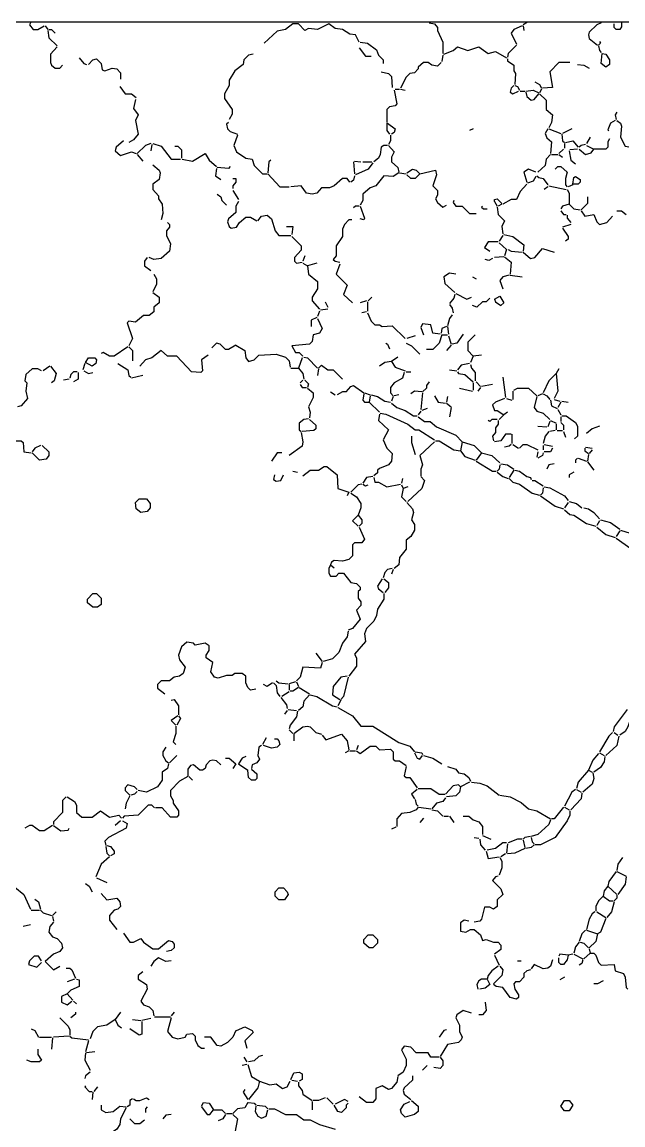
# Model space of a CAD drawing. Header units: millimetres. Extents: x 0 to 150953, y 0 to 85148.
# Drawn here: x 28112 to 47772, y 49037 to 85148 of the extents above; entities that cross this region are included whole.
import ezdxf

# ---------------------------------------------------------------- set-up
doc = ezdxf.new("R2010")
doc.units = ezdxf.units.MM
doc.layers.add('ANNOTATION', color=3, linetype='Continuous')
doc.layers.add('LINEWORK', color=7, linetype='Continuous')

msp = doc.modelspace()

# ---------------------------------------------------------------- linework, layer by layer
at = {"layer": 'ANNOTATION'}
msp.add_lwpolyline([(0, 0), (150953, 0), (150953, 85148), (0, 85148)], close=True, dxfattribs=at)
at = {"layer": 'LINEWORK'}
for points in [[(28383, 85118), (28353, 85058), (28473, 84907), (28624, 84907), (28835, 85028)], [(28865, 85028), (28955, 84907)], [(28955, 84877), (28985, 84636), (29256, 84365)], [(28985, 84907), (29076, 84907), (29196, 84787)], [(39139, 84485), (39019, 84726), (38838, 84756), (38597, 84907), (38356, 84937), (38145, 85088), (37783, 84907), (37482, 84937), (37362, 84877), (37151, 85088), (36970, 85088), (36729, 84907), (36458, 84847), (36036, 84455)], [(41429, 85118), (41610, 85088), (41700, 84967), (41700, 84877), (41881, 84485), (41881, 84124)], [(44472, 85028), (44201, 84907), (44111, 84787), (44292, 84425)], [(44653, 85148), (44502, 85058)], [(44502, 85028), (44533, 84877)], [(47063, 85118), (46913, 85058), (46672, 84817), (46642, 84726), (46672, 84606), (46943, 84395)], [(47726, 85118), (47726, 84997), (47666, 84907), (47546, 84907), (47485, 84967), (47485, 85088)], [(47003, 84515), (47033, 84455), (46973, 84395)], [(29256, 84335), (29046, 84094), (29046, 83822), (29076, 83732), (29196, 83642), (29347, 83642), (29437, 83732)], [(39139, 84305), (39350, 84033), (39531, 84033)], [(39169, 84485), (39410, 84455), (39712, 84244), (39772, 84063), (39923, 83913), (39923, 83792)], [(41911, 84094), (42213, 84214), (42363, 84335), (42695, 84214), (43056, 84335), (43357, 84124), (43599, 84184), (43960, 83973)], [(44292, 84395), (44020, 84124), (43990, 84003)], [(46973, 84365), (47003, 84214), (47063, 84154)], [(29980, 83973), (30130, 83792), (30221, 83762)], [(30281, 83762), (30432, 83913), (30552, 83943), (30703, 83792), (30733, 83581), (30823, 83551), (31064, 83642), (31215, 83612), (31335, 83491), (31335, 83280)], [(35674, 84094), (35524, 84063), (35373, 83913), (35343, 83762), (35072, 83551), (34891, 83250), (34891, 83069), (34740, 82798), (34740, 82647), (34981, 82286), (34981, 82135), (34891, 81954)], [(41821, 83822), (41700, 83702), (41520, 83732), (41399, 83822), (41248, 83822), (41068, 83672), (41068, 83612), (40947, 83491), (40796, 83461), (40676, 83340), (40495, 82979)], [(41881, 84063), (41851, 83853)], [(43990, 83943), (43990, 83883), (44201, 83732), (44201, 83551), (44261, 83461), (44231, 83099)], [(46039, 83822), (45677, 83822), (45376, 83521), (45467, 83009), (45135, 82979)], [(39862, 83521), (40103, 83461), (40194, 83370), (40224, 83009)], [(46280, 83762), (46491, 83732), (46672, 83642)], [(44201, 83069), (44111, 82979), (44081, 82858), (44171, 82798), (44352, 82888)], [(44231, 83069), (44322, 83039), (44382, 82919)], [(44894, 83190), (45045, 83099), (45105, 82979)], [(31305, 83039), (31486, 82798), (31697, 82798), (31848, 82677)], [(40284, 82919), (40375, 82467), (40314, 82406), (40134, 82376), (40043, 82286), (40043, 81864)], [(40314, 82949), (40465, 82949)], [(40495, 82949), (40646, 82919)], [(44412, 82888), (44563, 82888)], [(44593, 82888), (44834, 82919), (45015, 82828)], [(44593, 82858), (44623, 82708), (44774, 82587), (44864, 82617), (45015, 82798)], [(45105, 82949), (45045, 82828)], [(45045, 82798), (45256, 82587), (45256, 82286), (45467, 82105), (45436, 81864), (45346, 81683)], [(31818, 82617), (31757, 82316), (31908, 82105), (31818, 81924), (31908, 81472), (31757, 81291), (31607, 81201)], [(47576, 82195), (47515, 82105), (47546, 81954)], [(34861, 81864), (34800, 81804), (34831, 81653), (34921, 81563), (35162, 81472)], [(40043, 81834), (40043, 81593), (40134, 81472)], [(40073, 81834), (40314, 81653), (40284, 81533), (40194, 81472)], [(42875, 81653), (42755, 81593)], [(45316, 81653), (45226, 81502), (45286, 81352), (45436, 81231), (45406, 80840)], [(45346, 81653), (45738, 81502)], [(46099, 81653), (45798, 81502)], [(47515, 81924), (47365, 81834), (47274, 81623), (47305, 81593)], [(47576, 81924), (47696, 81834), (47726, 81743), (47696, 81382), (47847, 81081), (48028, 81050), (48178, 81111), (48419, 81111), (48600, 81291)], [(31426, 81261), (31185, 81050), (31155, 80930), (31335, 80779), (31697, 80900), (31848, 80840)], [(35162, 81442), (35042, 81111), (35132, 80900), (35433, 80689), (35644, 80659), (35704, 80448), (35976, 80177), (36126, 80177)], [(40164, 81442), (40164, 81261), (40103, 81141)], [(45768, 81472), (45798, 81261), (45858, 81201)], [(45888, 81201), (46129, 81261), (46310, 81050)], [(46702, 81382), (46581, 81171)], [(47335, 81322), (47274, 81231), (47274, 81050), (47214, 80990), (46822, 80990)], [(32330, 81171), (32149, 81111), (31878, 80840)], [(32360, 81141), (32330, 80930)], [(32390, 81171), (32661, 81081), (32993, 80659), (33294, 80659)], [(33113, 81081), (33204, 81081), (33324, 80960), (33324, 80689)], [(40073, 81111), (39953, 81111), (39862, 81050), (39832, 80809), (39772, 80689), (39621, 80568)], [(40103, 81111), (40284, 80900), (40194, 80719), (40194, 80568), (40405, 80388), (40435, 80237)], [(45828, 80990), (45677, 80840)], [(45858, 81171), (45858, 81020)], [(46009, 80930), (46069, 80629), (46220, 80508)], [(46280, 80990), (46039, 80960)], [(46551, 81141), (46401, 81111), (46340, 81050)], [(46340, 80990), (46551, 80809), (46732, 80870), (46822, 80990)], [(46581, 81111), (46822, 80990)], [(31878, 80809), (32059, 80598)], [(33354, 80659), (33686, 80598), (34107, 80840), (34228, 80629), (34469, 80418)], [(36247, 80629), (36186, 80568), (36156, 80207)], [(38958, 80568), (38989, 80177)], [(38989, 80598), (39199, 80568)], [(39591, 80538), (39441, 80327), (39019, 80147)], [(39260, 80568), (39561, 80568)], [(45406, 80809), (45256, 80659), (45226, 80448), (44984, 80237)], [(45436, 80809), (45647, 80809)], [(45677, 80809), (45798, 80719)], [(32390, 80478), (32601, 80297), (32631, 80207), (32601, 79996), (32390, 79845), (32390, 79664), (32571, 79454), (32571, 79363), (32691, 79182), (32721, 78881), (32661, 78670)], [(34469, 80357), (34439, 80116), (34620, 79996)], [(34921, 80418), (34861, 80357), (34499, 80388)], [(36156, 80177), (36548, 79755), (36849, 79755)], [(40435, 80207), (40254, 80086), (39953, 80116), (39682, 79785), (39501, 79725), (39260, 79514), (39260, 79303), (39169, 79152)], [(40465, 80207), (40676, 80177)], [(40706, 80207), (40887, 80327), (41007, 80297), (41128, 80177)], [(41128, 80177), (40977, 80026), (40827, 80026), (40706, 80147)], [(41128, 80177), (41640, 80297), (41670, 80147), (41550, 79785)], [(44924, 80237), (44683, 80327), (44533, 80237), (44623, 79905)], [(45557, 80327), (45647, 80418), (45738, 80418), (45949, 80237), (45888, 80026), (45888, 79815), (45949, 79755)], [(35011, 80026), (35102, 80026), (35102, 79905), (35011, 79785), (35011, 79695)], [(38838, 79905), (38748, 80026), (38597, 80026), (38326, 79785), (38175, 79725), (37904, 79725), (37753, 79544), (37603, 79514), (37422, 79544), (37241, 79785), (36910, 79755)], [(38989, 80116), (38958, 79966), (38868, 79905)], [(44623, 79845), (44412, 79604), (44292, 79333), (44111, 79333), (43840, 79182)], [(44924, 80086), (44834, 79936), (44653, 79875)], [(44954, 80116), (45015, 80056), (45165, 80026), (45316, 79815)], [(46129, 79815), (45979, 79755)], [(34499, 79514), (34620, 79423), (34650, 79303), (34800, 79152)], [(35011, 79634), (35192, 79333)], [(41550, 79785), (41700, 79634), (41700, 79484), (41640, 79363), (41700, 79243), (41881, 79092), (42002, 79152)], [(45316, 79755), (45195, 79664)], [(45346, 79785), (45919, 79664)], [(45949, 79664), (46009, 79544), (46009, 79182)], [(35192, 79273), (35102, 79122), (35102, 78911), (34861, 78700), (34831, 78610), (34891, 78459), (34951, 78399), (35132, 78429), (35222, 78580), (35433, 78761), (35584, 78761), (35795, 78640)], [(39139, 79122), (39019, 79122), (38958, 79062)], [(39169, 79122), (39320, 78730), (39290, 78670), (39169, 78700)], [(42243, 79303), (42213, 79243), (42303, 79122), (42514, 79122), (42755, 78881), (42966, 78881)], [(43177, 79122), (43147, 79092), (43207, 79032), (43327, 79032)], [(43568, 79273), (43568, 79333), (43659, 79363), (43809, 79212)], [(43568, 79273), (43659, 79122)], [(43659, 79092), (43689, 78851), (43900, 78640), (43809, 78459), (43840, 78218)], [(43809, 79182), (43689, 79122)], [(46009, 79182), (45798, 79122), (45738, 79032)], [(46009, 79182), (46160, 79032), (46370, 79002)], [(46612, 79423), (46612, 79212), (46401, 79002)], [(35825, 78640), (35945, 78791), (36126, 78821), (36277, 78700), (36397, 78309), (36518, 78158), (36910, 78158)], [(45738, 78971), (45828, 78851), (45919, 78851)], [(45949, 78821), (45949, 78730), (46069, 78580)], [(46401, 78971), (46521, 78791), (46822, 78851), (46913, 78610), (47003, 78519), (47244, 78580), (47425, 78791)], [(47576, 78971), (47726, 78971), (47877, 78851)], [(32872, 78580), (32932, 78519), (32932, 78429), (32842, 78309), (32842, 78158), (32963, 77887), (32932, 77646), (32661, 77405), (32420, 77375), (32270, 77435)], [(36759, 78459), (36970, 78459), (36940, 78188)], [(38898, 78670), (38808, 78670), (38657, 78519), (38597, 78369), (38597, 78128), (38386, 77826), (38386, 77495), (38296, 77375), (38356, 77314), (38506, 77284)], [(46069, 78519), (45798, 78429)], [(45798, 78399), (45979, 78128), (45979, 78037), (45888, 77977)], [(36940, 78128), (37241, 77826), (37241, 77676), (37030, 77435), (37030, 77314), (37090, 77254), (37271, 77284)], [(43840, 78158), (43719, 77977)], [(43870, 78188), (44171, 78128), (44533, 77857), (44502, 77646)], [(43689, 77947), (43357, 77947), (43237, 77766)], [(43237, 77766), (43418, 77646)], [(43719, 77917), (43960, 77706)], [(43960, 77706), (43900, 77495)], [(44020, 77706), (44111, 77646), (44472, 77616)], [(44502, 77616), (44743, 77405), (44894, 77435), (45135, 77736), (45527, 77616)], [(32209, 77435), (32119, 77314), (32119, 77164), (32330, 77013)], [(37362, 77495), (37301, 77314)], [(43508, 77405), (43388, 77344), (43267, 77375)], [(43870, 77465), (43568, 77435)], [(43900, 77465), (44111, 77284), (44081, 76892)], [(37301, 77254), (37452, 77164)], [(37753, 77254), (37452, 77164)], [(37452, 77164), (37482, 76892), (37783, 76651), (37783, 76410), (37603, 76139), (37603, 76019), (37844, 75748)], [(38506, 77224), (38386, 76892), (38748, 76531), (38627, 76230), (38928, 75958)], [(42303, 76892), (42092, 76923), (41911, 76802), (41941, 76591), (42273, 76290)], [(32420, 76892), (32511, 76742), (32511, 76561), (32390, 76320)], [(42845, 76802), (42966, 76742)], [(44050, 76862), (43840, 76802), (43749, 76682), (43840, 76410)], [(44081, 76862), (44472, 76802)], [(32390, 76290), (32601, 76139), (32601, 75958), (32420, 75808), (32420, 75657), (32270, 75537), (32089, 75537), (31818, 75326), (31607, 75356), (31546, 75296), (31727, 74783), (31607, 74542)], [(42273, 76230), (42243, 76109), (42092, 75928)], [(42303, 76260), (42664, 76079), (42815, 76139)], [(38024, 75989), (38115, 75808)], [(39380, 76019), (39169, 75958)], [(39410, 75989), (39410, 75687)], [(39561, 76139), (39441, 76019)], [(42092, 75898), (42182, 75778), (42213, 75627)], [(43418, 76109), (43297, 75989), (43177, 75989), (42996, 75808), (42845, 75868)], [(43568, 76079), (43749, 76169), (43870, 75958), (43779, 75868)], [(43568, 76079), (43599, 75989), (43779, 75868)], [(37753, 75476), (37572, 75386), (37572, 75175)], [(37844, 75687), (37783, 75506)], [(38115, 75748), (37874, 75717)], [(39380, 75657), (39230, 75627)], [(39410, 75627), (39531, 75356), (39651, 75235), (39802, 75235), (39892, 75175), (40224, 75205), (40646, 74783)], [(42182, 75567), (42092, 75446), (42032, 75205)], [(37783, 75446), (37934, 75115), (37844, 74964), (37633, 74904), (37603, 74693), (37512, 74603), (36940, 74542)], [(41791, 74934), (41550, 74964), (41489, 75235), (41218, 75265), (41158, 75145), (41248, 74904)], [(42002, 75175), (41851, 75115), (41821, 74964)], [(42032, 75175), (42062, 74934)], [(40977, 74874), (40706, 74783)], [(41851, 74904), (41761, 74633), (41550, 74422), (41339, 74422)], [(41851, 74904), (42032, 74904)], [(42062, 74874), (42152, 74603)], [(42544, 74934), (42333, 74633), (42182, 74603)], [(42936, 74904), (42695, 74663), (42695, 74392), (42875, 74211)], [(31577, 74512), (31125, 74211), (30974, 74211), (30763, 74331), (30703, 74301)], [(31607, 74512), (31727, 74392), (31727, 74060)], [(34198, 74241), (33987, 74090), (34017, 73729), (33957, 73669), (33656, 73699), (33173, 74211), (32872, 74211), (32661, 74392), (32360, 74151), (32149, 74090), (31968, 73879)], [(35102, 74572), (34861, 74422), (34770, 74422), (34590, 74603), (34469, 74633), (34318, 74482)], [(35102, 74572), (35403, 74392), (35433, 74151), (35524, 74030), (35704, 74090), (35855, 74241), (36427, 74271), (36729, 74181), (36849, 74060), (36879, 73849)], [(36940, 74542), (37060, 74331), (37181, 74331), (37301, 74211)], [(40013, 74633), (40073, 74603), (40134, 74452)], [(40676, 74633), (40857, 74542), (41128, 74271)], [(42152, 74572), (42002, 74392)], [(37271, 74151), (37151, 73819)], [(37331, 74181), (37452, 74151), (37783, 73819)], [(40194, 74030), (39983, 74000), (39802, 73879)], [(40405, 74181), (40194, 74030)], [(40194, 74030), (40314, 73849), (40646, 73729)], [(42875, 74211), (42785, 74000)], [(43147, 74241), (42875, 74211)], [(28744, 73729), (28624, 73789), (28443, 73789), (28232, 73608), (28202, 73397), (28262, 73337), (28232, 73066), (28292, 72825), (28081, 72584), (27961, 72554)], [(29015, 73879), (28805, 73729)], [(29046, 73879), (29226, 73638), (29166, 73397), (29076, 73337)], [(29919, 73699), (29799, 73699), (29708, 73608), (29678, 73488)], [(29949, 73669), (29949, 73458), (29799, 73367)], [(30160, 73970), (30100, 73759)], [(30130, 73729), (30281, 73638), (30432, 73669)], [(31245, 73970), (31577, 73759), (31607, 73578), (31667, 73518)], [(36910, 73819), (37151, 73819)], [(37151, 73819), (37301, 73638), (37331, 73458)], [(37813, 73789), (37783, 73578)], [(37813, 73819), (37904, 73910), (38115, 73759), (38296, 73759), (38597, 73458)], [(40616, 73669), (40555, 73488), (40284, 73337), (40164, 73186), (40164, 73006), (40254, 72915)], [(40676, 73699), (40827, 73699)], [(42092, 73759), (42333, 73729)], [(42755, 73970), (42484, 73910), (42363, 73759)], [(42363, 73699), (42393, 73638), (42604, 73608), (42875, 73367)], [(42785, 73940), (42815, 73819), (42936, 73669), (42936, 73397)], [(45677, 73789), (45587, 73638)], [(29648, 73458), (29467, 73427)], [(32059, 73578), (31697, 73488)], [(37301, 73427), (37211, 73337)], [(37362, 73427), (37482, 73307), (37452, 73186)], [(41429, 73367), (41339, 73247), (41339, 73156), (41218, 73036)], [(42875, 73337), (42875, 73096)], [(42966, 73367), (43116, 73217)], [(43840, 73518), (43930, 72855)], [(45587, 73638), (45346, 73397), (45165, 73006)], [(45587, 73638), (45647, 73066), (45527, 72825)], [(37211, 73277), (37271, 73186), (37422, 73186)], [(37452, 73156), (37633, 73006), (37633, 72855), (37482, 72554), (37542, 72373), (37512, 72192)], [(38205, 73036), (38356, 72945)], [(38717, 73036), (38597, 73036), (38416, 72945)], [(38717, 73036), (38868, 73217), (38958, 73247), (39290, 73006)], [(39290, 72976), (39260, 72765), (39320, 72704), (39471, 72704)], [(39320, 73006), (39501, 72945)], [(39531, 72945), (39742, 72885), (39983, 72734), (40164, 72704)], [(40435, 72945), (40284, 72915)], [(41188, 73036), (40947, 73066), (40827, 72976)], [(41218, 73006), (41158, 72463)], [(42423, 73156), (42845, 73066)], [(43116, 73186), (43026, 73066)], [(43508, 73277), (43147, 73217)], [(44171, 73066), (44171, 72795)], [(44201, 73096), (44322, 73156), (44683, 73156), (44954, 72915)], [(45135, 72976), (44984, 72915)], [(45165, 72976), (45286, 72915), (45376, 72795)], [(39501, 72915), (39471, 72704)], [(39471, 72704), (39802, 72373)], [(40254, 72885), (40194, 72734)], [(40194, 72674), (40375, 72524), (40646, 72433), (40917, 72252), (41037, 72252)], [(41610, 72915), (41730, 72704), (41971, 72674)], [(42032, 72885), (42002, 72704)], [(42002, 72674), (42152, 72554)], [(43900, 72825), (43599, 72704), (43508, 72614), (43568, 72433), (43659, 72433), (43870, 72283)], [(43960, 72825), (44141, 72765)], [(44954, 72885), (44864, 72524), (44954, 72403), (45165, 72343), (45376, 72132)], [(45406, 72765), (45436, 72584), (45617, 72493)], [(45527, 72795), (45708, 72734)], [(45738, 72704), (45647, 72524)], [(45768, 72734), (45979, 72704)], [(39802, 72313), (39772, 72102), (40103, 71800), (39923, 71469), (40043, 71198), (40224, 71017)], [(39832, 72343), (40013, 72313), (40736, 71981), (40977, 71800), (41098, 71800), (41610, 71469)], [(41158, 72403), (41068, 72283)], [(41068, 72222), (41278, 72072), (41459, 72072), (41670, 71891), (42303, 71620), (42514, 71409)], [(41369, 72493), (41188, 72433)], [(42152, 72524), (42092, 72222)], [(43870, 72283), (43719, 72132)], [(43990, 72373), (43870, 72283)], [(45647, 72463), (45738, 72283)], [(45738, 72222), (45738, 72072)], [(45768, 72252), (45919, 72252), (46220, 72041), (46280, 71921), (46280, 71590), (46190, 71499)], [(37482, 72162), (37331, 72132), (37181, 72011), (37181, 71800), (37241, 71740)], [(37512, 72132), (37723, 71951), (37723, 71831), (37663, 71770), (37271, 71740)], [(43659, 72132), (43478, 72132), (43418, 72072), (43357, 72102)], [(43689, 72102), (43689, 71981), (43599, 71861), (43599, 71710), (43508, 71590), (43538, 71439)], [(44984, 71921), (45286, 71891)], [(45376, 72072), (45316, 71891)], [(45406, 72102), (45587, 72011)], [(45587, 71981), (45587, 71800)], [(45738, 72041), (45828, 71951), (45828, 71800)], [(47003, 71921), (46762, 71831), (46581, 71680)], [(37241, 71710), (37301, 71409), (37271, 71258), (36849, 70957)], [(40857, 71590), (40857, 71379), (40977, 70987)], [(44111, 71650), (43930, 71650), (43779, 71439), (43568, 71409)], [(44141, 71650), (44141, 71348)], [(45346, 71740), (45226, 71590), (45165, 71348)], [(45557, 71770), (45376, 71740)], [(45617, 71770), (45798, 71770)], [(45828, 71740), (45888, 71559)], [(27871, 71439), (28081, 71439), (28142, 71379), (28172, 71077), (28413, 71047)], [(28714, 71288), (28533, 71198), (28443, 71077)], [(28774, 71288), (28985, 71077), (28985, 70957), (28895, 70836), (28684, 70806), (28443, 71047)], [(41610, 71409), (41128, 70957)], [(41640, 71439), (41761, 71439), (42243, 71138), (42454, 71107)], [(42514, 71409), (42454, 71107)], [(42514, 71409), (42906, 71288), (43147, 71047)], [(44111, 71318), (44050, 71258), (43900, 71228)], [(44171, 71318), (44352, 71198)], [(44382, 71198), (44502, 71318), (44623, 71318), (44984, 71138)], [(45165, 71288), (45165, 71138)], [(45195, 71318), (45467, 71258)], [(45467, 71198), (45406, 71077), (45195, 71077)], [(46521, 71198), (46521, 71107), (46642, 71017)], [(46551, 71228), (46762, 71198)], [(36608, 71047), (36458, 71047), (36277, 70776)], [(40224, 71017), (40194, 70776), (40103, 70655), (39802, 70535), (39742, 70475), (39742, 70384), (39621, 70294)], [(41128, 70957), (41218, 70655), (41158, 70505), (41158, 70294)], [(42454, 71107), (42604, 70927), (42936, 70806)], [(43147, 71047), (42966, 70806)], [(43147, 71047), (43478, 70957), (43749, 70716)], [(44984, 71077), (44954, 70897)], [(45165, 71047), (45135, 70957), (44984, 70866)], [(46280, 70866), (46220, 70806), (46220, 70716)], [(46310, 70866), (46581, 70776)], [(46642, 70987), (46612, 70776)], [(46762, 71138), (46672, 71017)], [(36970, 70445), (37120, 70414)], [(37301, 70294), (37542, 70475), (37813, 70475), (37994, 70595), (38085, 70595), (38416, 70324), (38446, 69872), (38808, 69752)], [(42966, 70776), (43508, 70445), (43629, 70445)], [(43749, 70655), (43719, 70505), (43659, 70445)], [(43779, 70686), (43990, 70655), (44201, 70505)], [(44201, 70475), (44050, 70234)], [(44231, 70475), (44382, 70445), (44623, 70264), (44743, 70234), (44774, 70173)], [(45527, 70686), (45346, 70655), (45286, 70505)], [(46612, 70746), (46822, 70475)], [(36367, 70324), (36337, 70173), (36427, 70113), (36578, 70143), (36669, 70324)], [(39591, 70264), (39380, 70234), (39260, 70053)], [(39621, 70234), (39651, 70083), (39772, 70083), (40043, 69932), (40495, 70023)], [(40555, 70204), (40525, 70053)], [(41158, 70264), (41278, 70143), (41188, 69872), (40736, 69450)], [(43659, 70414), (43840, 70264), (44020, 70204)], [(44050, 70204), (44171, 70083), (44382, 70023), (44804, 69721), (45045, 69661)], [(44804, 70143), (44894, 70143), (45165, 69962)], [(46160, 70414), (46009, 70324), (46009, 70234)], [(38808, 69752), (38748, 69631)], [(39230, 70023), (39109, 69993), (38868, 69752)], [(38868, 69721), (39049, 69601), (39199, 69390), (39199, 69239), (39109, 68998)], [(39260, 70023), (39350, 69962), (39441, 69993)], [(40525, 69993), (40585, 69872)], [(40585, 69872), (40525, 69601), (40676, 69450)], [(40736, 69932), (40585, 69872)], [(45165, 69902), (45135, 69721), (45075, 69661)], [(45195, 69932), (45376, 69902), (45858, 69631), (45979, 69480)], [(40706, 69420), (40887, 69209), (40917, 69089), (40857, 68848), (40947, 68697), (40947, 68516), (40827, 68305), (40676, 68185), (40676, 67884), (40465, 67612), (40435, 67371), (40284, 67251)], [(45075, 69631), (45557, 69300), (45828, 69209)], [(45979, 69420), (45858, 69239)], [(46009, 69450), (46250, 69390), (46431, 69239)], [(39109, 68998), (38928, 68818), (39109, 68637)], [(39109, 68998), (39230, 68848), (39230, 68727), (39139, 68637)], [(45858, 69179), (46039, 69028), (46160, 68998), (46581, 68727), (46883, 68637)], [(46491, 69239), (46642, 69209), (46822, 69089), (47003, 68878)], [(47003, 68818), (46913, 68667)], [(47033, 68848), (47365, 68757), (47666, 68546)], [(39139, 68607), (39320, 68215), (39230, 68094), (38989, 68094), (38928, 68034), (38928, 67673), (38808, 67552), (38597, 67492), (38326, 67522), (38235, 67462), (38205, 67371)], [(46913, 68607), (47214, 68366), (47515, 68275)], [(47666, 68486), (47546, 68305)], [(47696, 68516), (48148, 68366), (48449, 68125)], [(47546, 68245), (48028, 67914), (48269, 67853)], [(38205, 67371), (38145, 67251), (38145, 67100), (38205, 67010), (38386, 67010), (38476, 67100), (38627, 67100), (38868, 66799), (39049, 66769), (39169, 66648), (39169, 66558), (39109, 66498), (39109, 66287), (39199, 66166), (39199, 66046), (39049, 65895), (39169, 65594), (38928, 65292), (38778, 65232)], [(38205, 67371), (38326, 67281)], [(40224, 67251), (40073, 67221), (39983, 67130), (39923, 66949)], [(40254, 67221), (40194, 67070)], [(39892, 66919), (39742, 66678), (39772, 66588), (39923, 66467)], [(39953, 66919), (40103, 66799), (40103, 66618), (39983, 66467)], [(39953, 66437), (39953, 66256), (39742, 65925), (39712, 65714), (39621, 65533), (39380, 65292), (39320, 65112), (39350, 64870), (38989, 64449), (39049, 64328), (39049, 64057), (38808, 63726)], [(38778, 65202), (38748, 65021), (38597, 64810), (38476, 64509), (38265, 64298), (37964, 64208)], [(35765, 63304), (35584, 63274), (35493, 63364), (35433, 63515), (35433, 63726), (35313, 63816), (35072, 63816), (34981, 63756), (34800, 63756), (34529, 63665), (34409, 63695), (34288, 63876), (34349, 64177), (34138, 64328), (34138, 64419), (34228, 64569), (34228, 64720), (34107, 64810), (33776, 64750), (33716, 64810), (33505, 64840), (33324, 64690), (33234, 64419), (33264, 64268), (33445, 64027), (33384, 63816), (33264, 63726), (33083, 63695), (32932, 63575), (32661, 63575), (32541, 63454), (32541, 63334), (32782, 63153)], [(37723, 64479), (37934, 64208)], [(37934, 64177), (37874, 63997), (37301, 64027), (37211, 63695), (37090, 63575)], [(36427, 63575), (36518, 63515), (36819, 63484)], [(38748, 63726), (38537, 63695), (38296, 63394), (38265, 63123), (38506, 62972)], [(38778, 63695), (38627, 63063), (38537, 62972)], [(36307, 63515), (36126, 63394), (36006, 63454)], [(36337, 63515), (36427, 63424), (36458, 63183), (36548, 63063)], [(36849, 63213), (36608, 63063)], [(37060, 63545), (36849, 63484)], [(36849, 63454), (36849, 63274)], [(37151, 63364), (36970, 63243), (36879, 63243)], [(37090, 63545), (37151, 63394)], [(37181, 63364), (37512, 63153)], [(32993, 62942), (33083, 62972), (33234, 62761), (33234, 62460)], [(36578, 63033), (36759, 62791), (36789, 62671)], [(37331, 62912), (37301, 62731), (37151, 62611)], [(37512, 63123), (37331, 62912)], [(37542, 63123), (37753, 63063), (38265, 62761), (38416, 62731)], [(38537, 62942), (38446, 62761)], [(36789, 62611), (36699, 62490)], [(36819, 62641), (37090, 62611)], [(37120, 62581), (37090, 62400), (36879, 62129), (36849, 62008)], [(38446, 62701), (38928, 62430), (39199, 62098), (39591, 62098), (40435, 61556), (40796, 61436), (40947, 61255)], [(47907, 62641), (47485, 62068), (47455, 61918)], [(48088, 62520), (47937, 62068), (47847, 61918), (47666, 61797)], [(33204, 62430), (32993, 62279), (33143, 62129)], [(33234, 62430), (33294, 62340), (33173, 62129)], [(33143, 62098), (33143, 61857), (33053, 61586), (33143, 61496)], [(36849, 61978), (36970, 61857)], [(37000, 61857), (37301, 62068), (37452, 62098), (37542, 62068), (37723, 61888), (37904, 61827)], [(37000, 61827), (37000, 61616)], [(37934, 61797), (38055, 61647), (38567, 61827), (38748, 61616), (38808, 61315)], [(47425, 61888), (47305, 61767), (47003, 61255)], [(47636, 61767), (47576, 61466), (47214, 61134)], [(47485, 61888), (47606, 61797)], [(32812, 61405), (32721, 61255), (32721, 61134), (32812, 60954), (32902, 60893)], [(35945, 61466), (35855, 61405), (35825, 61134), (35885, 61014), (35795, 60893), (35644, 60833), (35614, 60712)], [(36096, 61707), (35976, 61496)], [(36367, 61677), (36458, 61677), (36518, 61616), (36548, 61496), (36458, 61405), (36277, 61375), (36006, 61466)], [(39109, 61466), (39049, 61315)], [(39049, 61285), (39169, 61195), (39501, 61436), (39682, 61436), (39802, 61315), (40164, 61345), (40254, 61255), (40254, 61014), (40314, 60954), (40465, 60954), (40676, 60803)], [(33173, 61134), (32932, 60893)], [(34770, 61044), (34891, 61044), (35102, 60863)], [(35433, 61104), (35313, 61044), (35192, 60863)], [(38808, 61285), (38687, 61225)], [(38838, 61285), (39019, 61285)], [(40947, 61225), (41037, 61044), (41128, 61014), (41218, 61134)], [(40977, 61255), (41188, 61225), (41218, 61164)], [(41248, 61134), (41550, 61044), (41851, 60863)], [(46973, 61195), (46792, 60984), (46642, 60652)], [(47184, 61104), (47154, 60923), (47033, 60743), (46822, 60592)], [(47003, 61225), (47154, 61134)], [(32902, 60863), (32872, 60712), (32691, 60592), (32691, 60321), (32541, 60110), (32179, 59929), (31908, 59989)], [(34620, 60833), (34469, 60954), (34349, 60984), (34258, 60954), (34138, 60833), (34107, 60712), (34017, 60652), (33927, 60652), (33716, 60833), (33625, 60803), (33535, 60682), (33535, 60471)], [(35102, 60863), (35011, 60712)], [(35192, 60863), (35493, 60652)], [(35614, 60682), (35795, 60532), (35795, 60381), (35735, 60321), (35614, 60321), (35524, 60411), (35493, 60652)], [(40676, 60773), (40616, 60471), (40676, 60411), (40796, 60411), (41037, 60080)], [(42032, 60773), (42303, 60682), (42393, 60562), (42574, 60532), (42725, 60411), (42785, 60291)], [(33535, 60441), (33264, 60291), (32963, 59989), (32963, 59809), (33053, 59658), (33053, 59568), (33234, 59327), (33234, 59176), (33173, 59116), (32963, 59116), (32691, 59417), (32480, 59417)], [(33565, 60441), (33686, 60321)], [(46642, 60652), (46310, 60261), (46250, 60050)], [(46792, 60562), (46822, 60381), (46762, 60200), (46461, 59929)], [(46642, 60652), (46762, 60592)], [(31878, 60020), (31787, 60110), (31577, 60170), (31486, 60080), (31486, 59989), (31637, 59839)], [(31878, 59959), (31787, 59869), (31667, 59839)], [(41037, 60020), (40857, 59869), (40947, 59718)], [(41068, 60050), (41489, 60050), (41761, 59869), (41941, 59869)], [(42454, 60110), (42393, 60170), (42213, 60140), (41971, 59869)], [(42454, 60110), (42423, 59929), (42303, 59809), (42002, 59778)], [(42755, 60261), (42454, 60110)], [(42815, 60261), (43086, 60230), (43327, 60140), (43719, 59839)], [(46220, 60020), (46099, 59929), (45858, 59477)], [(46250, 60020), (46401, 59929)], [(29558, 59778), (29437, 59658), (29437, 59266), (29136, 58965), (29136, 58875)], [(29588, 59778), (29829, 59628), (29889, 59507), (29889, 59266), (30070, 59116), (30401, 59116), (30673, 59327), (30974, 59116), (31275, 59176), (31366, 59085)], [(31637, 59809), (31516, 59568), (31486, 59387)], [(40977, 59688), (41007, 59537), (41068, 59477)], [(41971, 59748), (41881, 59628), (41670, 59568)], [(43749, 59839), (44081, 59778), (44442, 59598), (44683, 59387), (44954, 59327), (45406, 59055)], [(46431, 59899), (46401, 59718), (46069, 59357)], [(32450, 59417), (32360, 59507), (32239, 59507), (31908, 59176), (31456, 59146), (31396, 59085)], [(41068, 59447), (41007, 59357), (40796, 59266), (40525, 59236), (40375, 59055), (40375, 58814)], [(41098, 59447), (41489, 59387)], [(41670, 59568), (41520, 59387)], [(41520, 59357), (41700, 59327), (41881, 59146)], [(46039, 59327), (46039, 59176), (45949, 58995), (45557, 58453), (45075, 58212), (44894, 58212)], [(45828, 59447), (45527, 59055), (45436, 59055)], [(45858, 59447), (46009, 59357)], [(31396, 58995), (31546, 58905), (31516, 58754), (30944, 58453), (30823, 58332), (30853, 58182)], [(31335, 58995), (31155, 58844)], [(41248, 59085), (41128, 58935)], [(41911, 59146), (42062, 59146)], [(42092, 59146), (42243, 58935)], [(42544, 59146), (42725, 59146), (42875, 59025), (43056, 58965), (43177, 58814), (43177, 58543)], [(45406, 59025), (45346, 58875), (44984, 58543), (44774, 58483)], [(29106, 58844), (28835, 58664), (28684, 58664), (28443, 58844), (28353, 58844), (28202, 58754)], [(29136, 58844), (29377, 58664), (29618, 58694), (29648, 58754)], [(40344, 58784), (40194, 58724)], [(43177, 58513), (43448, 58392)], [(30853, 58151), (30884, 57941), (30974, 57850)], [(30884, 58182), (31004, 58151), (31125, 58001), (31125, 57910), (31004, 57850)], [(42906, 58453), (43056, 58423)], [(43086, 58392), (43116, 58212), (43267, 58031)], [(43960, 58272), (43840, 58272), (43599, 58091), (43327, 58031)], [(43990, 58242), (43960, 57941)], [(44472, 58392), (44322, 58392), (44020, 58272)], [(44743, 58483), (44563, 58453), (44502, 58392)], [(44502, 58362), (44563, 58121)], [(44864, 58212), (44774, 58121), (44593, 58091)], [(44774, 58453), (44804, 58302), (44864, 58242)], [(30974, 57820), (30703, 57579), (30522, 57157)], [(43297, 58001), (43357, 57760), (43719, 57820)], [(43749, 57790), (43809, 57669), (43809, 57458), (43719, 57217)], [(43930, 57910), (43779, 57820)], [(44563, 58091), (44231, 57941), (43990, 57910)], [(47756, 57790), (47606, 57579), (47576, 57368)], [(30552, 57127), (30884, 56976)], [(43689, 57187), (43599, 57157), (43508, 57037), (43779, 56765), (43840, 56585), (43659, 56404), (43659, 56193), (43538, 56103), (43418, 56163), (43237, 56163), (43147, 55771), (43086, 55711), (42906, 55681)], [(47546, 57338), (47305, 57006), (47274, 56856)], [(47576, 57338), (47877, 57187)], [(47877, 57157), (47847, 56916), (47606, 56585)], [(27750, 56796), (27871, 56826), (28172, 56585), (28383, 56103)], [(30191, 56946), (30311, 56856), (30401, 56675)], [(47274, 56856), (47154, 56705), (47124, 56524)], [(47274, 56856), (47576, 56585)], [(28533, 56434), (28654, 56344), (28714, 56103)], [(30703, 56615), (30884, 56404), (31215, 56464), (31305, 56344), (31335, 56193), (31245, 56103), (31125, 56072), (30974, 55892), (30974, 55741), (31215, 55440)], [(47124, 56524), (46973, 56374), (46883, 56193), (46883, 56042)], [(47124, 56524), (47335, 56374), (47455, 56374)], [(47485, 56344), (47395, 56012), (47244, 55831)], [(47576, 56555), (47576, 56464), (47485, 56374)], [(28413, 56072), (28684, 56072)], [(28714, 56072), (28805, 55982), (29076, 55892)], [(29226, 56012), (29106, 55892)], [(46853, 56012), (46762, 55952), (46672, 55771), (46581, 55440)], [(46913, 56012), (47214, 55831)], [(29136, 55681), (29015, 55530), (28985, 55349), (29106, 55199), (29256, 55138), (29407, 54988), (29437, 54837), (29347, 54717), (29136, 54626), (28865, 54385)], [(29106, 55862), (29136, 55711)], [(42725, 55711), (42574, 55741), (42454, 55651), (42454, 55379), (42634, 55349), (42785, 55440), (42906, 55440), (43116, 55259), (43177, 55078), (43297, 55108), (43538, 55018), (43689, 55018), (43779, 54927), (43779, 54777), (43568, 54626)], [(47214, 55801), (47033, 55349), (46943, 55289)], [(28383, 55590), (28142, 55530)], [(31426, 55319), (31637, 55018), (31757, 55018), (31998, 55138)], [(46551, 55410), (46431, 55289), (46340, 55048)], [(46581, 55410), (46943, 55289)], [(46943, 55289), (46883, 55048), (46672, 54837)], [(31998, 55138), (32089, 55018), (32390, 54807), (32571, 54807), (32902, 55078), (33023, 55048), (33083, 54958), (33083, 54837), (32993, 54747), (32842, 54717)], [(46340, 55018), (46220, 54867), (46160, 54656)], [(46370, 55018), (46491, 54988), (46642, 54837)], [(28744, 54415), (28654, 54566), (28503, 54566), (28353, 54415), (28322, 54295), (28594, 54204), (28744, 54355)], [(43568, 54596), (43719, 54265)], [(45979, 54596), (45708, 54626), (45677, 54566)], [(45979, 54596), (45949, 54445), (45828, 54295), (45738, 54295), (45677, 54355), (45677, 54506)], [(46129, 54626), (45979, 54596)], [(46160, 54626), (46461, 54476)], [(46702, 54656), (46491, 54476)], [(46672, 54807), (46702, 54656)], [(46702, 54656), (46822, 54656), (46883, 54596), (46973, 54355), (47063, 54265), (47485, 54295), (47515, 54084), (47787, 53993), (47847, 53873), (47877, 53541), (47937, 53481)], [(28865, 54385), (29136, 54114), (29347, 54234)], [(29558, 54174), (29678, 54174), (29739, 54114), (29859, 53843)], [(32993, 54415), (32812, 54385), (32571, 54506), (32420, 54385), (32330, 54234)], [(43689, 54234), (43478, 54084), (43357, 53933), (43327, 53813)], [(43749, 54234), (43840, 54114), (43809, 53933), (43538, 53662)], [(44322, 54415), (44442, 54415)], [(45467, 54445), (45406, 54234), (45316, 54174), (45165, 54144), (44864, 54295), (44774, 54144)], [(46461, 54445), (46431, 54325), (46340, 54265)], [(29829, 53813), (29588, 53722)], [(29889, 53813), (29980, 53783), (29980, 53572), (29708, 53451), (29588, 53331)], [(32059, 54054), (31908, 53933), (31908, 53813), (32179, 53632), (32209, 53481), (31998, 53090), (32089, 52969), (32270, 52909), (32390, 52788), (32420, 52607)], [(43327, 53813), (43147, 53813), (43056, 53752), (42996, 53632), (43026, 53481)], [(43327, 53813), (43418, 53632)], [(44743, 54114), (44623, 54084), (44533, 53993), (44533, 53873), (44382, 53722), (44261, 53722), (44201, 53662), (44231, 53481), (44352, 53300), (44352, 53210), (44292, 53150), (44081, 53210), (43840, 53541), (43629, 53572), (43538, 53632)], [(45858, 53873), (45708, 53783)], [(43418, 53632), (43267, 53511), (43086, 53481)], [(47124, 53752), (46943, 53662), (46822, 53662)], [(29588, 53331), (29407, 53240), (29407, 53059), (29588, 52969), (29739, 53090)], [(29588, 53331), (29769, 53120)], [(29799, 53090), (29889, 52999)], [(29859, 52728), (29859, 52668), (29708, 52547)], [(31335, 52728), (31155, 52487)], [(33083, 52728), (32993, 52607)], [(42815, 52698), (42544, 52788), (42333, 52638), (42303, 52547), (42423, 52306), (42423, 52095), (42514, 51914), (42484, 51824), (42393, 51734), (42032, 51673), (41791, 51282)], [(43267, 53059), (43297, 52788), (43177, 52638), (43056, 52638)], [(29347, 52547), (29618, 52276), (29678, 52156), (29678, 51975)], [(31155, 52487), (30884, 52306), (30582, 52246), (30432, 52095), (30341, 51854)], [(31155, 52487), (31245, 52306), (31366, 52216)], [(32028, 52427), (32028, 52005), (31938, 51975), (31637, 52186)], [(31727, 52487), (31998, 52457)], [(32330, 52517), (32028, 52457)], [(32450, 52577), (32963, 52577)], [(32993, 52547), (32872, 52095), (33023, 51914), (33204, 51854), (33445, 51914), (33505, 52005), (33686, 52035), (33776, 51945), (33776, 51824), (33866, 51643), (33987, 51553), (34077, 51553)], [(28413, 52186), (28533, 52125), (28654, 51914)], [(35102, 52125), (35011, 51914), (34831, 51734), (34620, 51613), (34499, 51643), (34288, 51914), (34077, 51914)], [(35132, 52125), (35403, 52246), (35644, 52125), (35674, 52065), (35403, 51794), (35463, 51553)], [(42002, 52156), (41911, 52125), (41761, 51914)], [(28684, 51914), (29076, 51914)], [(29106, 51884), (29076, 51523)], [(29648, 51945), (29136, 51914)], [(29678, 51945), (29739, 51884), (30281, 51824)], [(30281, 51794), (30191, 51432)], [(28624, 51523), (28624, 51342), (28744, 51161), (28684, 51101), (28413, 51101), (28262, 51161)], [(30191, 51402), (30160, 51161), (30341, 50830)], [(30492, 51432), (30221, 51402)], [(35976, 51312), (35855, 51282), (35704, 51131), (35524, 51101)], [(41761, 51252), (41489, 51252), (41399, 51402), (41007, 51402), (40827, 51583), (40616, 51613), (40525, 51493), (40676, 51191), (40676, 50980), (40585, 50770), (40405, 50649)], [(35463, 51011), (35313, 50980)], [(35373, 51252), (35463, 51101)], [(35493, 51011), (35614, 50619), (35885, 50468)], [(41369, 50980), (41218, 50830)], [(41791, 51252), (41881, 51131), (41881, 50980), (41791, 50890), (41580, 50920)], [(30341, 50770), (30191, 50649), (30160, 50559)], [(36910, 50528), (37000, 50739), (37181, 50770), (37271, 50709), (37271, 50528), (37181, 50468)], [(40405, 50619), (40375, 50438), (40194, 50227), (40103, 50197), (39892, 50318), (39682, 50227), (39682, 49896), (39591, 49775), (39380, 49775), (39139, 49956)], [(40887, 50649), (40887, 50498), (40616, 50257), (40585, 50167), (40616, 50046), (40827, 49866)], [(30191, 50318), (30160, 50287), (30311, 50137), (30401, 50137)], [(30582, 50287), (30462, 50137)], [(35403, 50197), (35343, 50107), (35493, 49866)], [(35885, 50468), (35825, 50257), (35524, 49866)], [(35885, 50468), (36217, 50348), (36427, 50378), (36638, 50227), (36789, 50287), (36879, 50468)], [(36940, 50498), (37120, 50468)], [(37151, 50438), (37151, 50318), (37271, 50167), (37301, 50046), (37603, 49835)], [(30432, 50107), (30401, 49866)], [(31727, 49896), (31637, 49835), (31637, 49685), (31546, 49625)], [(31757, 49896), (31848, 49835), (31968, 49835), (32179, 49926), (32270, 49866)], [(38024, 49926), (37813, 49835), (37633, 49835)], [(38085, 49926), (38296, 49715)], [(38778, 49805), (38657, 49866), (38356, 49715)], [(40857, 49835), (41068, 49655), (41068, 49474), (40947, 49384), (40646, 49293), (40525, 49414), (40495, 49534), (40616, 49715), (40796, 49805)], [(30703, 49685), (30703, 49534), (30853, 49444), (31094, 49474), (31305, 49655), (31516, 49625)], [(31516, 49594), (31335, 49233), (31305, 49052), (31215, 48901), (31034, 48781)], [(32209, 49625), (32149, 49564), (32149, 49444)], [(33987, 49655), (34047, 49775), (34228, 49745), (34379, 49534)], [(33987, 49625), (34168, 49384), (34258, 49384), (34379, 49534)], [(34379, 49534), (34650, 49534), (34770, 49414)], [(35403, 49594), (35162, 49564), (35011, 49414)], [(35493, 49775), (35403, 49594)], [(35524, 49775), (35704, 49745), (35765, 49685)], [(35765, 49655), (35735, 49474), (35825, 49323), (35945, 49263), (36096, 49323), (36156, 49534)], [(35795, 49685), (36066, 49655), (36156, 49564)], [(36186, 49564), (36367, 49564), (36729, 49384), (37090, 49384), (37331, 49203), (37542, 49203), (37844, 49052), (38356, 48901)], [(37603, 49805), (37603, 49534)], [(38778, 49745), (38717, 49685), (38717, 49594), (38567, 49444), (38446, 49474), (38326, 49685)], [(31637, 49233), (31787, 49082), (31968, 49082), (32119, 49203)], [(32993, 49384), (32812, 49353), (32721, 49233)], [(34770, 49384), (34680, 49233), (34529, 49173)], [(34800, 49414), (34981, 49414)], [(35011, 49384), (35162, 49233), (35072, 48781), (35162, 48660), (35373, 48630)]]:
    msp.add_lwpolyline(points, dxfattribs=at)
for points in [[(47094, 84124), (47214, 84094), (47335, 83913), (47335, 83762), (47214, 83672), (47063, 83792)], [(46129, 79845), (46160, 80056), (46220, 80086), (46370, 79996), (46370, 79905), (46310, 79845)], [(30191, 74000), (30281, 74151), (30492, 74151), (30552, 74090), (30522, 73970), (30401, 73879)], [(31938, 69541), (32179, 69541), (32300, 69390), (32300, 69239), (32209, 69119), (31998, 69089), (31848, 69209), (31818, 69420)], [(30432, 66437), (30552, 66437), (30703, 66287), (30703, 66076), (30582, 65985), (30432, 65985), (30251, 66136), (30251, 66256)], [(36518, 56796), (36669, 56796), (36789, 56675), (36819, 56585), (36699, 56404), (36518, 56404), (36397, 56524), (36397, 56675)], [(39441, 55259), (39591, 55259), (39742, 55108), (39742, 54988), (39591, 54837), (39471, 54837), (39290, 54988), (39290, 55108)], [(45858, 49835), (46009, 49835), (46129, 49685), (46009, 49504), (45858, 49504), (45738, 49655)]]:
    msp.add_lwpolyline(points, close=True, dxfattribs=at)

doc.saveas('drawing.dxf')
